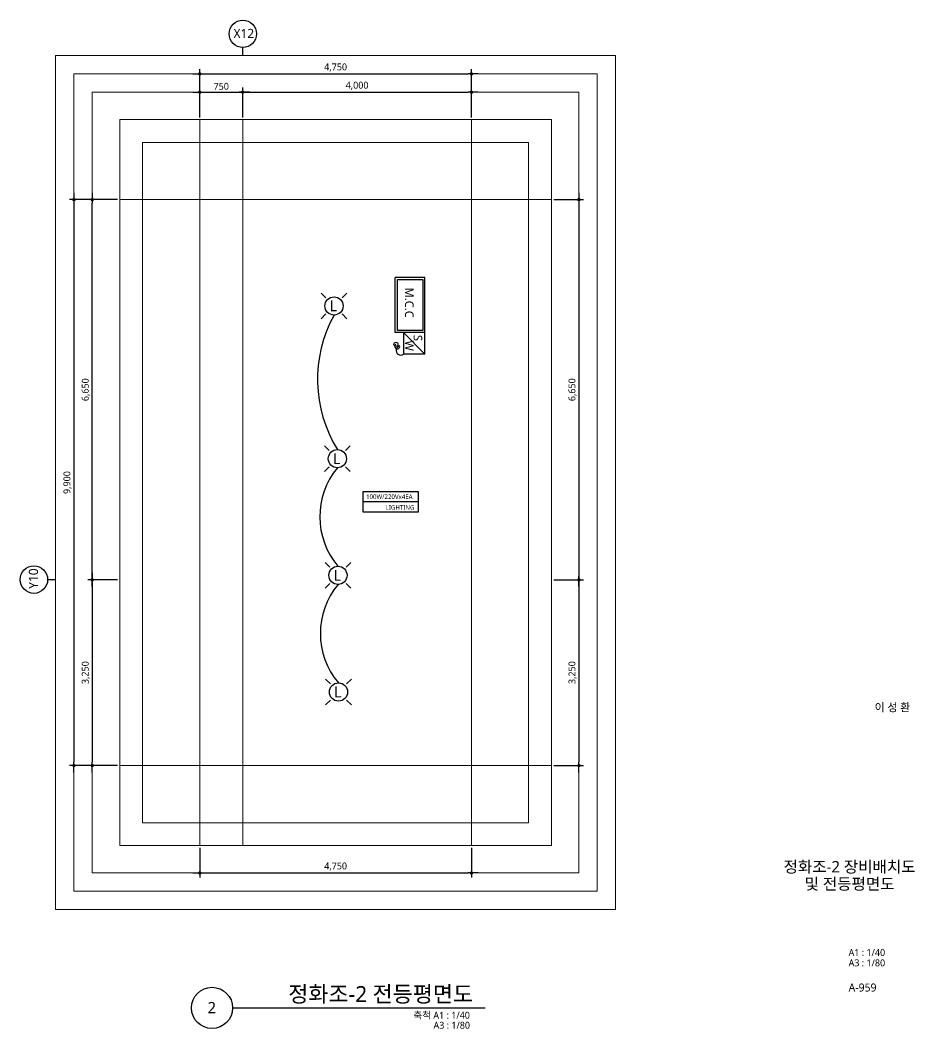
# Model space of a CAD drawing. Header units: millimetres. Extents: x 169673 to 334584, y 156879 to 224061.
# Drawn here: x 285342 to 300984, y 157254 to 174900 of the extents above; entities that cross this region are included whole.
import ezdxf
from ezdxf.enums import TextEntityAlignment as Align

# ---------------------------------------------------------------- set-up
doc = ezdxf.new("R2010")
doc.units = ezdxf.units.MM
doc.header["$LTSCALE"] = 40
doc.header["$MEASUREMENT"] = 0
doc.linetypes.add('CEN', pattern=[62, 60, -1, 0, -1])
doc.layers.get('0').update_dxf_attribs({"linetype": 'CONTINUOUS'})
for name, color, linetype, lineweight in [('A-AXIS-BUBL', 7, 'CONTINUOUS', 25), ('A-AXIS-LINE', 1, 'CEN', 15), ('A-BORD-TEXT', 3, 'CONTINUOUS', 25), ('A-XXXX-SYMB', 7, 'CONTINUOUS', 25), ('A-XXXX-TXT1', 3, 'CONTINUOUS', 25)]:
    doc.layers.add(name, color=color, linetype=linetype, lineweight=lineweight)
for name, color, linetype in [('A-DIMS', 7, 'CONTINUOUS'), ('A-XXXX-TXT2', 3, 'CONTINUOUS'), ('EQUIP', 4, 'CONTINUOUS'), ('LIGHT', 2, 'CONTINUOUS'), ('MARK', 6, 'CONTINUOUS'), ('TEXT', 7, 'CONTINUOUS')]:
    doc.layers.add(name, color=color, linetype=linetype)
doc.layers.add('A-XXXX-NPLT', color=144, linetype='CONTINUOUS', lineweight=15, plot=False)
doc.styles.add('HY울릉도L', font='')
doc.styles.add('맑은 고딕', font='malgun.ttf')
doc.styles.add('맑은고딕', font='malgun.ttf')
doc.styles.get('HY울릉도L').set_extended_font_data('HYwulM')
doc.dimstyles.new('CDIM', dxfattribs={"dimtxt": 3, "dimasz": 1.5, "dimexe": 2, "dimexo": 1, "dimgap": 1, "dimtad": 1, "dimdec": 0, "dimrnd": 0.5, "dimzin": 0, "dimdsep": 32, "dimlunit": 6, "dimtxsty": 'HY울릉도L', "dimblk1": '_CIDOT', "dimblk2": '_CIDOT', "dimsah": 1, "dimcen": 5.5, "dimclrd": 2, "dimclre": 2, "dimclrt": 7, "dimadec": 0, "dimazin": 0, "dimtfac": 1, "dimtdec": 0, "dimtix": 1, "dimtmove": 2, "dimatfit": 1, "dimldrblk": '_CIDOT', "dimfxl": 1, "dimtolj": 1, "dimtzin": 0, "dimlwd": -1, "dimarcsym": 0})

# ---------------------------------------------------------------- blocks, each defined once
blk = doc.blocks.new('_CIDOT')
at = {"color": 0, "linetype": 'ByBlock'}
blk.add_line((2, 0), (-1, 0), dxfattribs=at)
at = {"color": 0, "linetype": 'ByBlock', "const_width": 0.5}
blk.add_lwpolyline([(-0.25, 0, 1), (0.25, 0, 1)], format="xyb", close=True, dxfattribs=at)
blk = doc.blocks.new('*D106')
at = {"layer": 'A-DIMS', "lineweight": -2, "transparency": 16777216}
for p, q in [((288482, 173200), (288482, 174040)), ((293232, 173200), (293232, 174040))]:
    blk.add_line(p, q, dxfattribs=at)
at = {"layer": 'A-DIMS', "transparency": 16777216}
blk.add_line((288542, 173960), (293172, 173960), dxfattribs=at)
at = {"layer": 'A-DIMS', "transparency": 16777216, "xscale": 60, "yscale": 60, "zscale": 60, "rotation": 180}
blk.add_blockref('_CIDOT', (288482, 173960), dxfattribs=at)
at = {"layer": 'A-DIMS', "transparency": 16777216, "xscale": 60, "yscale": 60, "zscale": 60}
blk.add_blockref('_CIDOT', (293232, 173960), dxfattribs=at)
at = {"layer": 'A-DIMS', "color": 3, "transparency": 16777216, "insert": (290857, 174072), "char_height": 120, "attachment_point": 5, "style": '맑은고딕'}
blk.add_mtext('\\A1;4,750', dxfattribs=at)
blk = doc.blocks.new('*D107')
at = {"layer": 'A-DIMS', "lineweight": -2, "transparency": 16777216}
for p, q in [((287042, 171760), (286522, 171760)), ((287042, 165110), (286522, 165110))]:
    blk.add_line(p, q, dxfattribs=at)
at = {"layer": 'A-DIMS', "transparency": 16777216}
blk.add_line((286602, 165170), (286602, 171700), dxfattribs=at)
at = {"layer": 'A-DIMS', "transparency": 16777216, "xscale": 60, "yscale": 60, "zscale": 60}
for p, rotation in [((286602, 171760), 90), ((286602, 165110), 270)]:
    blk.add_blockref('_CIDOT', p, dxfattribs=dict(at, rotation=rotation))
at = {"layer": 'A-DIMS', "color": 3, "transparency": 16777216, "insert": (286490, 168435), "char_height": 120, "attachment_point": 5, "rotation": 90, "style": '맑은고딕'}
blk.add_mtext('\\A1;6,650', dxfattribs=at)
blk = doc.blocks.new('*D108')
at = {"layer": 'A-DIMS', "lineweight": -2, "transparency": 16777216}
for p, q in [((288482, 173200), (288482, 173720)), ((289232, 173200), (289232, 173720))]:
    blk.add_line(p, q, dxfattribs=at)
at = {"layer": 'A-DIMS', "transparency": 16777216}
blk.add_line((288542, 173640), (289172, 173640), dxfattribs=at)
at = {"layer": 'A-DIMS', "transparency": 16777216, "xscale": 60, "yscale": 60, "zscale": 60, "rotation": 180}
blk.add_blockref('_CIDOT', (288482, 173640), dxfattribs=at)
at = {"layer": 'A-DIMS', "transparency": 16777216, "xscale": 60, "yscale": 60, "zscale": 60}
blk.add_blockref('_CIDOT', (289232, 173640), dxfattribs=at)
at = {"layer": 'A-DIMS', "color": 3, "transparency": 16777216, "insert": (288857, 173742), "char_height": 120, "attachment_point": 5, "style": '맑은고딕'}
blk.add_mtext('\\A1;750', dxfattribs=at)
blk = doc.blocks.new('*D109')
at = {"layer": 'A-DIMS', "lineweight": -2, "transparency": 16777216}
for p, q in [((289232, 173200), (289232, 173720)), ((293232, 173200), (293232, 173720))]:
    blk.add_line(p, q, dxfattribs=at)
at = {"layer": 'A-DIMS', "transparency": 16777216}
blk.add_line((289292, 173640), (293172, 173640), dxfattribs=at)
at = {"layer": 'A-DIMS', "transparency": 16777216, "xscale": 60, "yscale": 60, "zscale": 60, "rotation": 180}
blk.add_blockref('_CIDOT', (289232, 173640), dxfattribs=at)
at = {"layer": 'A-DIMS', "transparency": 16777216, "xscale": 60, "yscale": 60, "zscale": 60}
blk.add_blockref('_CIDOT', (293232, 173640), dxfattribs=at)
at = {"layer": 'A-DIMS', "color": 3, "transparency": 16777216, "insert": (291232, 173752), "char_height": 120, "attachment_point": 5, "style": '맑은고딕'}
blk.add_mtext('\\A1;4,000', dxfattribs=at)
blk = doc.blocks.new('*D110')
at = {"layer": 'A-DIMS', "lineweight": -2, "transparency": 16777216}
for p, q in [((287042, 165110), (286522, 165110)), ((287042, 161860), (286522, 161860))]:
    blk.add_line(p, q, dxfattribs=at)
at = {"layer": 'A-DIMS', "transparency": 16777216}
blk.add_line((286602, 165050), (286602, 161920), dxfattribs=at)
at = {"layer": 'A-DIMS', "transparency": 16777216, "xscale": 60, "yscale": 60, "zscale": 60}
for p, rotation in [((286602, 165110), 90), ((286602, 161860), 270)]:
    blk.add_blockref('_CIDOT', p, dxfattribs=dict(at, rotation=rotation))
at = {"layer": 'A-DIMS', "color": 3, "transparency": 16777216, "insert": (286490, 163485), "char_height": 120, "attachment_point": 5, "rotation": 90, "style": '맑은고딕'}
blk.add_mtext('\\A1;3,250', dxfattribs=at)
blk = doc.blocks.new('*D111')
at = {"layer": 'A-DIMS', "lineweight": -2, "transparency": 16777216}
for p, q in [((287042, 171760), (286202, 171760)), ((287042, 161860), (286202, 161860))]:
    blk.add_line(p, q, dxfattribs=at)
at = {"layer": 'A-DIMS', "transparency": 16777216}
blk.add_line((286282, 171700), (286282, 161920), dxfattribs=at)
at = {"layer": 'A-DIMS', "transparency": 16777216, "xscale": 60, "yscale": 60, "zscale": 60}
for p, rotation in [((286282, 171760), 90), ((286282, 161860), 270)]:
    blk.add_blockref('_CIDOT', p, dxfattribs=dict(at, rotation=rotation))
at = {"layer": 'A-DIMS', "color": 3, "transparency": 16777216, "insert": (286170, 166810), "char_height": 120, "attachment_point": 5, "rotation": 90, "style": '맑은고딕'}
blk.add_mtext('\\A1;9,900', dxfattribs=at)
blk = doc.blocks.new('*D112')
at = {"layer": 'A-DIMS', "lineweight": -2, "transparency": 16777216}
for p, q in [((288482, 160420), (288482, 159900)), ((293232, 160420), (293232, 159900))]:
    blk.add_line(p, q, dxfattribs=at)
at = {"layer": 'A-DIMS', "transparency": 16777216}
blk.add_line((288542, 159980), (293172, 159980), dxfattribs=at)
at = {"layer": 'A-DIMS', "transparency": 16777216, "xscale": 60, "yscale": 60, "zscale": 60, "rotation": 180}
blk.add_blockref('_CIDOT', (288482, 159980), dxfattribs=at)
at = {"layer": 'A-DIMS', "transparency": 16777216, "xscale": 60, "yscale": 60, "zscale": 60}
blk.add_blockref('_CIDOT', (293232, 159980), dxfattribs=at)
at = {"layer": 'A-DIMS', "color": 3, "transparency": 16777216, "insert": (290857, 160092), "char_height": 120, "attachment_point": 5, "style": '맑은고딕'}
blk.add_mtext('\\A1;4,750', dxfattribs=at)
blk = doc.blocks.new('*D113')
at = {"layer": 'A-DIMS', "lineweight": -2, "transparency": 16777216}
for p, q in [((294672, 165110), (295192, 165110)), ((294672, 161860), (295192, 161860))]:
    blk.add_line(p, q, dxfattribs=at)
at = {"layer": 'A-DIMS', "transparency": 16777216}
blk.add_line((295112, 165050), (295112, 161920), dxfattribs=at)
at = {"layer": 'A-DIMS', "transparency": 16777216, "xscale": 60, "yscale": 60, "zscale": 60}
for p, rotation in [((295112, 165110), 90), ((295112, 161860), 270)]:
    blk.add_blockref('_CIDOT', p, dxfattribs=dict(at, rotation=rotation))
at = {"layer": 'A-DIMS', "color": 3, "transparency": 16777216, "insert": (295000, 163485), "char_height": 120, "attachment_point": 5, "rotation": 90, "style": '맑은고딕'}
blk.add_mtext('\\A1;3,250', dxfattribs=at)
blk = doc.blocks.new('*D114')
at = {"layer": 'A-DIMS', "lineweight": -2, "transparency": 16777216}
for p, q in [((294672, 171760), (295192, 171760)), ((294672, 165110), (295192, 165110))]:
    blk.add_line(p, q, dxfattribs=at)
at = {"layer": 'A-DIMS', "transparency": 16777216}
blk.add_line((295112, 171700), (295112, 165170), dxfattribs=at)
at = {"layer": 'A-DIMS', "transparency": 16777216, "xscale": 60, "yscale": 60, "zscale": 60}
for p, rotation in [((295112, 171760), 90), ((295112, 165110), 270)]:
    blk.add_blockref('_CIDOT', p, dxfattribs=dict(at, rotation=rotation))
at = {"layer": 'A-DIMS', "color": 3, "transparency": 16777216, "insert": (295000, 168435), "char_height": 120, "attachment_point": 5, "rotation": 90, "style": '맑은고딕'}
blk.add_mtext('\\A1;6,650', dxfattribs=at)

msp = doc.modelspace()

# ---------------------------------------------------------------- linework, layer by layer
at = {"color": 2}
msp.add_circle((291911.5, 169228.9), 35.6, dxfattribs=at)
msp.add_arc((291934.5, 169192.5), 43.2, 122.33017, 12.1434, dxfattribs=at)
at = {"layer": 'A-AXIS-BUBL', "ltscale": 0.2}
for p, q in [((289231.9, 174280), (289231.9, 174420)), ((285961.9, 165110), (285821.9, 165110))]:
    msp.add_line(p, q, dxfattribs=at)
for centre in [(289234.3, 174660), (285581.9, 165112.4)]:
    msp.add_circle(centre, 240, dxfattribs=at)
at = {"layer": 'A-AXIS-LINE', "ltscale": 50}
for p, q in [((288481.9, 173160), (288481.9, 160460)), ((289231.9, 173160), (289231.9, 160460)), ((293231.9, 160460), (293231.9, 173160)), ((294631.9, 171760), (287081.9, 171760)), ((287081.9, 161860), (294631.9, 161860))]:
    msp.add_line(p, q, dxfattribs=at)
at = {"layer": 'A-XXXX-NPLT'}
for points in [[(295751.9, 174280), (285961.9, 174280), (285961.9, 159340), (295751.9, 159340)], [(295431.9, 173960), (286281.9, 173960), (286281.9, 159660), (295431.9, 159660)], [(295111.9, 173640), (286601.9, 173640), (286601.9, 159980), (295111.9, 159980)], [(294631.9, 173160), (287081.9, 173160), (287081.9, 160460), (294631.9, 160460)], [(294231.9, 172760), (287481.9, 172760), (287481.9, 160860), (294231.9, 160860)]]:
    msp.add_lwpolyline(points, close=True, dxfattribs=at)
at = {"layer": 'A-XXXX-SYMB'}
msp.add_line((289056.7, 157620), (293470, 157620), dxfattribs=at)
msp.add_circle((288696.7, 157620), 360, dxfattribs=at)
at = {"layer": 'EQUIP'}
for p, q in [((291939.5, 170360.6), (292380.1, 170360.6)), ((291939.5, 169472.1), (291939.5, 170360.6)), ((292380.1, 170360.6), (292380.1, 169472.1)), ((292380.1, 169472.1), (291939.5, 169472.1))]:
    msp.add_line(p, q, dxfattribs=at)
at = {"layer": 'LIGHT', "color": 2}
for p, q in [((290604.1, 170125.6), (290688, 170041.8)), ((290970.3, 170041.8), (291054.2, 170125.6)), ((290688, 169759.5), (290604.1, 169675.6)), ((290970.3, 169759.5), (291054.2, 169675.6)), ((290662.9, 167453.4), (290746.8, 167369.5)), ((291029.1, 167369.5), (291113, 167453.4)), ((290746.8, 167087.2), (290662.9, 167003.3)), ((291029.1, 167087.2), (291113, 167003.3)), ((290672.4, 165412.7), (290756.3, 165328.8)), ((291038.5, 165328.8), (291122.4, 165412.7)), ((290756.3, 165046.5), (290672.4, 164962.6)), ((291038.5, 165046.5), (291122.4, 164962.6)), ((290682.6, 163371.9), (290766.5, 163288.1)), ((291048.8, 163288.1), (291132.7, 163371.9)), ((290766.5, 163005.8), (290682.6, 162921.9)), ((291048.8, 163005.8), (291132.7, 162921.9))]:
    msp.add_line(p, q, dxfattribs=at)
for centre in [(290829.2, 169900.6), (290887.9, 167228.4), (290897.4, 165187.6), (290907.6, 163146.9)]:
    msp.add_circle(centre, 159.1, dxfattribs=at)
at = {"layer": 'LIGHT'}
for centre, radius, start, end in [((292888.5, 168615.2), 2347.3, 151.32423, 211.53666), ((291920.2, 166213.2), 1340.5, 140.31187, 220.26798), ((291930.5, 164172.5), 1340.5, 140.31187, 220.26798)]:
    msp.add_arc(centre, radius, start, end, dxfattribs=at)
at = {"layer": 'MARK'}
for p, q in [((291900.6, 169433.2), (291900.6, 170399.5)), ((292419, 170399.5), (291900.6, 170399.5)), ((292419, 169055.2), (292419, 170399.5)), ((292419, 169433.2), (291900.6, 169433.2)), ((292419, 169055.2), (292041, 169433.2)), ((292041, 169433.2), (292041, 169055.2))]:
    msp.add_line(p, q, dxfattribs=at)
msp.add_lwpolyline([(292419, 169055.2), (292041, 169055.2)], dxfattribs=at)
msp.add_arc((291996.1, 169122.8), 81.1, 103.84026, 303.58427, dxfattribs=at)
at = {"layer": 'TEXT'}
msp.add_line((292301.7, 166473.3), (291337.7, 166473.3), dxfattribs=at)
at = {"layer": 'TEXT', "ltscale": 2}
msp.add_lwpolyline([(292301.7, 166290.3), (291337.7, 166290.3), (291337.7, 166656.3), (292301.7, 166656.3)], close=True, dxfattribs=at)

# ---------------------------------------------------------------- texts
at = {"layer": 'A-BORD-TEXT', "style": '맑은고딕'}
msp.add_text('이 성 환', height=140, dxfattribs=at).set_placement((300903.5, 162807), align=Align.RIGHT)
for s, p in [('정화조-2 장비배치도', (299843.1, 160089.2)), ('및 전등평면도', (299843.1, 159789.2))]:
    msp.add_text(s, height=200, dxfattribs=at).set_placement(p, align=Align.MIDDLE_CENTER)
for s, height, p in [('A1 : 1/40', 120, (299825.9, 158528.9)), ('A3 : 1/80', 120, (299825.9, 158347.5)), ('A-959', 140, (299825.9, 157906.1))]:
    msp.add_text(s, height=height, dxfattribs=at).set_placement(p)
at = {"layer": 'A-XXXX-TXT1', "style": '맑은고딕'}
msp.add_text('정화조-2 전등평면도', height=280, dxfattribs=at).set_placement((293260.7, 157638.1), align=Align.BOTTOM_RIGHT)
msp.add_text('2', height=200, dxfattribs=at).set_placement((288692, 157624.3), align=Align.MIDDLE)
for s, p in [('축척 A1 : 1/40', (293204.7, 157551.1)), ('A3 : 1/80', (293206.9, 157376))]:
    msp.add_text(s, height=120, dxfattribs=at).set_placement(p, align=Align.TOP_RIGHT)
at = {"layer": 'A-XXXX-TXT2', "ltscale": 0.2, "style": '맑은고딕'}
msp.add_text('X12', height=160, dxfattribs=at).set_placement((289252.4, 174668.8), align=Align.MIDDLE)
msp.add_text('Y10', height=160, rotation=90, dxfattribs=at).set_placement((285573.1, 165130.5), align=Align.MIDDLE)
at = {"layer": 'MARK', "color": 3, "style": '맑은 고딕'}
msp.add_text('M.C.C', height=150, rotation=270, dxfattribs=at).set_placement((292070.4, 170222.1))
at = {"layer": 'TEXT', "style": '맑은 고딕'}
for s, height, p in [('L', 190.9, (290751.8, 169805.6)), ('L', 190.9, (290810.6, 167133.4)), ('100W/220Vx4EA', 80.163, (291388.6, 166522.9)), ('LIGHTING', 80.16, (291732.4, 166334.9)), ('L', 190.9, (290820.1, 165092.7)), ('L', 190.9, (290830.3, 163052))]:
    msp.add_text(s, height=height, dxfattribs=at).set_placement(p)
for s, p in [('W', (292070.4, 169296.4)), ('S', (292221.3, 169393.8))]:
    msp.add_text(s, height=150, rotation=270, dxfattribs=at).set_placement(p)

# ---------------------------------------------------------------- dimensions: what is measured, and where the dimension line sits
at = {"layer": 'A-DIMS'}
for base, p1, p2, picture, middle in [((293231.9, 173960), (288481.9, 173160), (293231.9, 173160), '*D106', (290856.9, 174072.1)), ((289231.9, 173640), (288481.9, 173160), (289231.9, 173160), '*D108', (288856.9, 173742)), ((293231.9, 173640), (289231.9, 173160), (293231.9, 173160), '*D109', (291231.9, 173752.1)), ((293231.9, 159980), (288481.9, 160460), (293231.9, 160460), '*D112', (290856.9, 160092.1))]:
    dim = msp.add_linear_dim(base=base, p1=p1, p2=p2, dimstyle='CDIM', override={"dimscale": 40, "dimtxsty": '맑은고딕', "dimclrd": 256, "dimclre": 256, "dimclrt": 3}, dxfattribs=at)
    dim.commit()
    dim.dimension.update_dxf_attribs({"geometry": picture, "text_midpoint": middle})
for base, p1, p2, angle, picture, middle in [((286281.9, 161860), (287081.9, 171760), (287081.9, 161860), 90, '*D111', (286169.9, 166810)), ((286601.9, 171760), (287081.9, 165110), (287081.9, 171760), 270, '*D107', (286489.9, 168435)), ((295111.9, 165110), (294631.9, 171760), (294631.9, 165110), 90, '*D114', (294999.9, 168435)), ((286601.9, 161860), (287081.9, 165110), (287081.9, 161860), 90, '*D110', (286489.9, 163485)), ((295111.9, 161860), (294631.9, 165110), (294631.9, 161860), 90, '*D113', (294999.9, 163485))]:
    dim = msp.add_linear_dim(base=base, p1=p1, p2=p2, angle=angle, dimstyle='CDIM', override={"dimscale": 40, "dimtxsty": '맑은고딕', "dimclrd": 256, "dimclre": 256, "dimclrt": 3}, dxfattribs=at)
    dim.commit()
    dim.dimension.update_dxf_attribs({"geometry": picture, "text_midpoint": middle})

doc.saveas('drawing.dxf')
